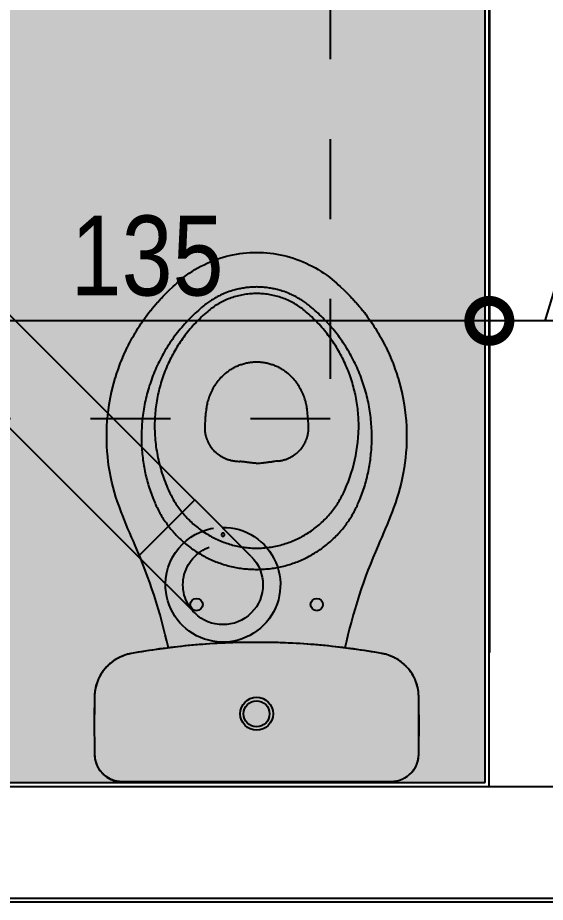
# Model space of a CAD drawing. Header units: metres. Extents: x -41 to 570, y -54 to 184.
# Drawn here: x -8.491 to -7.831, y 47.545 to 48.652 of the extents above; entities that cross this region are included whole.
import ezdxf
from ezdxf.xclip import XClip

# ---------------------------------------------------------------- set-up
doc = ezdxf.new("R2010")
doc.units = ezdxf.units.M
doc.header["$XCLIPFRAME"] = 0
for name, pattern in [('DASHEDX2', [1.5, 1, -0.5]), ('PUC$0$DASHEDX2', [1.5, 1, -0.5]), ('PUC$0$HIDDEN2', [0.1875, 0.125, -0.0625])]:
    doc.linetypes.add(name, pattern=pattern)
for name, color, linetype in [('1', 232, 'DASHEDX2'), ('ARQ-DIM', 2, 'Continuous'), ('PUC$0$ARQ-ALV ACAB', 4, 'Continuous'), ('PUC$0$ARQ-ALV OSSO', 5, 'Continuous'), ('PUC$0$ARQ-ENCH', 1, 'Continuous'), ('PUC$0$ARQ-HID', 7, 'Continuous'), ('PUC$0$ARQ-PRJ', 7, 'PUC$0$DASHEDX2')]:
    doc.layers.add(name, color=color, linetype=linetype)
doc.layers.add('PUC$0$ARQ-FORRO', color=9, linetype='Continuous', lineweight=5)
doc.styles.add('Adesa', font='ARIALN.TTF')
doc.dimstyles.new('ADESA 1-0050', dxfattribs={"dimtxt": 0.1, "dimasz": 0.1, "dimexe": 0.05, "dimexo": 0.05, "dimgap": 0.03, "dimtad": 1, "dimdec": 1, "dimlfac": 100, "dimzin": 12, "dimtxsty": 'Adesa', "dimblk": 'DOTSMALL', "dimcen": 1, "dimdle": 0.05, "dimclrd": 1, "dimclre": 1, "dimclrt": 256, "dimazin": 3, "dimtm": 1e-09, "dimtfac": 1, "dimtdec": 1, "dimtmove": 1, "dimatfit": 0, "dimldrblk": 'DOTSMALL', "dimfxl": 0.8, "dimtvp": 2, "dimtolj": 1, "dimtzin": 0, "dimarcsym": 0})

# ---------------------------------------------------------------- blocks, each defined once
blk = doc.blocks.new('PUC$0$ARQ-HID-BACIA CX')
blk.add_line((-0.0001, -0.175), (-0.0001, 0.175))
for points in [[(-0.0137, -0.1957), (-0.0142, -0.196), (-0.0147, -0.1964), (-0.0153, -0.1968), (-0.0158, -0.1971), (-0.0163, -0.1975), (-0.0168, -0.1978), (-0.0174, -0.1981), (-0.0179, -0.1984), (-0.0185, -0.1987), (-0.019, -0.199), (-0.0196, -0.1993), (-0.0202, -0.1995), (-0.0207, -0.1998), (-0.0213, -0.2), (-0.0219, -0.2003), (-0.0225, -0.2005), (-0.0231, -0.2007), (-0.0237, -0.2009), (-0.0243, -0.2011), (-0.0249, -0.2013), (-0.0255, -0.2015), (-0.0261, -0.2016), (-0.0267, -0.2018), (-0.0273, -0.2019), (-0.0279, -0.2021), (-0.0285, -0.2022), (-0.0292, -0.2023), (-0.0298, -0.2024), (-0.0304, -0.2025), (-0.031, -0.2025), (-0.0316, -0.2026), (-0.0323, -0.2026), (-0.0329, -0.2027), (-0.0335, -0.2027), (-0.0342, -0.2027, -0.00878), (-0.1068, -0.2028), (-0.1079, -0.2027), (-0.1091, -0.2026), (-0.1102, -0.2026), (-0.1114, -0.2025), (-0.1125, -0.2024), (-0.1136, -0.2022), (-0.1148, -0.2021), (-0.1159, -0.2019), (-0.117, -0.2017), (-0.1181, -0.2014), (-0.1192, -0.2012), (-0.1203, -0.2009), (-0.1214, -0.2006), (-0.1225, -0.2002), (-0.1236, -0.1999), (-0.1247, -0.1995), (-0.1258, -0.1991), (-0.1268, -0.1987), (-0.1279, -0.1982), (-0.1289, -0.1978), (-0.13, -0.1973), (-0.131, -0.1968), (-0.132, -0.1962), (-0.133, -0.1957), (-0.134, -0.1951), (-0.135, -0.1945), (-0.1359, -0.1939), (-0.1369, -0.1933), (-0.1378, -0.1926), (-0.1388, -0.192), (-0.1397, -0.1913), (-0.1406, -0.1906), (-0.1415, -0.1899), (-0.1423, -0.1891), (-0.1432, -0.1884), (-0.144, -0.1876), (-0.1449, -0.1868), (-0.1457, -0.186), (-0.1465, -0.1851), (-0.1472, -0.1843), (-0.148, -0.1834), (-0.1487, -0.1826), (-0.1494, -0.1817), (-0.1501, -0.1808), (-0.1508, -0.1799), (-0.1515, -0.1789), (-0.1521, -0.178), (-0.1527, -0.177), (-0.1533, -0.1761), (-0.1539, -0.1751), (-0.1545, -0.1741), (-0.155, -0.1731), (-0.1556, -0.1721), (-0.1561, -0.171), (-0.1566, -0.17), (-0.157, -0.169), (-0.1575, -0.1679), (-0.1579, -0.1668), (-0.1583, -0.1658), (-0.1586, -0.1647), (-0.159, -0.1636), (-0.1593, -0.1625), (-0.1596, -0.1614), (-0.1598, -0.1603), (-0.1601, -0.1592), (-0.1604, -0.158), (-0.1606, -0.1569), (-0.1614, -0.1525), (-0.1622, -0.148), (-0.1629, -0.1436), (-0.1636, -0.1392), (-0.1643, -0.1347), (-0.165, -0.1302), (-0.1657, -0.1258), (-0.1663, -0.1213), (-0.1669, -0.1169), (-0.1675, -0.1124), (-0.168, -0.1079), (-0.1686, -0.1034), (-0.1691, -0.099), (-0.1696, -0.0945), (-0.1701, -0.09), (-0.1705, -0.0855), (-0.1709, -0.081), (-0.1713, -0.0765), (-0.1717, -0.072), (-0.1721, -0.0675), (-0.1724, -0.0631), (-0.1727, -0.0586), (-0.173, -0.0541), (-0.1733, -0.0496), (-0.1735, -0.0451), (-0.1737, -0.0406), (-0.1739, -0.0361), (-0.1741, -0.0315), (-0.1742, -0.027), (-0.1744, -0.0225), (-0.1745, -0.018), (-0.1745, -0.0135), (-0.1746, -0.009), (-0.1746, -0.0045), (-0.1746, 0), (-0.1746, 0.0045), (-0.1746, 0.009), (-0.1745, 0.0135), (-0.1745, 0.018), (-0.1744, 0.0225), (-0.1742, 0.027), (-0.1741, 0.0315), (-0.1739, 0.0361), (-0.1737, 0.0406), (-0.1735, 0.0451), (-0.1733, 0.0496), (-0.173, 0.0541), (-0.1727, 0.0586), (-0.1724, 0.0631), (-0.1721, 0.0675), (-0.1717, 0.072), (-0.1713, 0.0765), (-0.1709, 0.081), (-0.1705, 0.0855), (-0.1701, 0.09), (-0.1696, 0.0945), (-0.1691, 0.099), (-0.1686, 0.1034), (-0.168, 0.1079), (-0.1675, 0.1124), (-0.1669, 0.1169), (-0.1663, 0.1213), (-0.1657, 0.1258), (-0.165, 0.1302), (-0.1643, 0.1347), (-0.1636, 0.1392), (-0.1629, 0.1436), (-0.1622, 0.148), (-0.1614, 0.1525), (-0.1606, 0.1569), (-0.1604, 0.158), (-0.1601, 0.1592), (-0.1598, 0.1603), (-0.1596, 0.1614), (-0.1593, 0.1625), (-0.159, 0.1636), (-0.1586, 0.1647), (-0.1583, 0.1658), (-0.1579, 0.1668), (-0.1575, 0.1679), (-0.157, 0.169), (-0.1566, 0.17), (-0.1561, 0.171), (-0.1556, 0.1721), (-0.155, 0.1731), (-0.1545, 0.1741), (-0.1539, 0.1751), (-0.1533, 0.1761), (-0.1527, 0.177), (-0.1521, 0.178), (-0.1515, 0.1789), (-0.1508, 0.1799), (-0.1501, 0.1808), (-0.1494, 0.1817), (-0.1487, 0.1826), (-0.148, 0.1834), (-0.1472, 0.1843), (-0.1465, 0.1851), (-0.1457, 0.186), (-0.1449, 0.1868), (-0.144, 0.1876), (-0.1432, 0.1884), (-0.1423, 0.1891), (-0.1415, 0.1899), (-0.1406, 0.1906), (-0.1397, 0.1913), (-0.1388, 0.192), (-0.1378, 0.1926), (-0.1369, 0.1933), (-0.1359, 0.1939), (-0.135, 0.1945), (-0.134, 0.1951), (-0.133, 0.1957), (-0.132, 0.1962), (-0.131, 0.1968), (-0.13, 0.1973), (-0.1289, 0.1978), (-0.1279, 0.1982), (-0.1268, 0.1987), (-0.1258, 0.1991), (-0.1247, 0.1995), (-0.1236, 0.1999), (-0.1225, 0.2002), (-0.1214, 0.2006), (-0.1203, 0.2009), (-0.1192, 0.2012), (-0.1181, 0.2014), (-0.117, 0.2017), (-0.1159, 0.2019), (-0.1148, 0.2021), (-0.1136, 0.2022), (-0.1125, 0.2024), (-0.1114, 0.2025), (-0.1102, 0.2026), (-0.1091, 0.2026), (-0.1079, 0.2027), (-0.1068, 0.2028, -0.00878), (-0.0342, 0.2027), (-0.0335, 0.2027), (-0.0329, 0.2027), (-0.0323, 0.2026), (-0.0316, 0.2026), (-0.031, 0.2025), (-0.0304, 0.2025), (-0.0298, 0.2024), (-0.0292, 0.2023), (-0.0285, 0.2022), (-0.0279, 0.2021), (-0.0273, 0.2019), (-0.0267, 0.2018), (-0.0261, 0.2016), (-0.0255, 0.2015), (-0.0249, 0.2013), (-0.0243, 0.2011), (-0.0237, 0.2009), (-0.0231, 0.2007), (-0.0225, 0.2005), (-0.0219, 0.2003), (-0.0213, 0.2), (-0.0207, 0.1998), (-0.0202, 0.1995), (-0.0196, 0.1993), (-0.019, 0.199), (-0.0185, 0.1987), (-0.0179, 0.1984), (-0.0174, 0.1981), (-0.0168, 0.1978), (-0.0163, 0.1975), (-0.0158, 0.1971), (-0.0153, 0.1968), (-0.0147, 0.1964), (-0.0142, 0.196), (-0.0137, 0.1957)], [(-0.0131, 0.195, 0.018828), (-0.0135, 0.1954)], [(-0.0133, -0.1951), (-0.0133, -0.1951), (-0.0133, -0.1951), (-0.0133, -0.1951), (-0.0132, -0.1951), (-0.0132, -0.195), (-0.0132, -0.195), (-0.0131, -0.1949), (-0.013, -0.1948), (-0.0129, -0.1947), (-0.0128, -0.1946), (-0.0126, -0.1945), (-0.0125, -0.1943), (-0.0116, -0.1935, 0.212488), (-0.0001, -0.1677), (-0.0001, 0.1677, 0.212488), (-0.0116, 0.1935), (-0.0125, 0.1943), (-0.0126, 0.1945), (-0.0128, 0.1946), (-0.0129, 0.1947), (-0.013, 0.1948), (-0.0131, 0.1949), (-0.0132, 0.195), (-0.0132, 0.195), (-0.0132, 0.1951), (-0.0133, 0.1951), (-0.0133, 0.1951), (-0.0133, 0.1951)], [(-0.0123, 0.1942, 0.002919), (-0.0115, 0.1935)], [(-0.1676, 0.1104), (-0.1678, 0.1104), (-0.176, 0.1123), (-0.1842, 0.1142), (-0.1925, 0.1163), (-0.2008, 0.1185), (-0.209, 0.1208), (-0.2171, 0.1231), (-0.2253, 0.1256), (-0.2335, 0.1282), (-0.2415, 0.1309), (-0.2493, 0.1336), (-0.2571, 0.1363), (-0.2648, 0.1392), (-0.2725, 0.1422), (-0.2803, 0.1453), (-0.288, 0.1486), (-0.2958, 0.1519, 0.011149), (-0.3381, 0.1694), (-0.3442, 0.1717), (-0.3503, 0.1739), (-0.3564, 0.1759), (-0.3626, 0.1778), (-0.3689, 0.1795), (-0.3751, 0.181), (-0.3815, 0.1824), (-0.3878, 0.1836), (-0.3942, 0.1847), (-0.4006, 0.1855), (-0.407, 0.1863), (-0.4135, 0.1868), (-0.42, 0.1872), (-0.4264, 0.1875), (-0.4329, 0.1875), (-0.4381, 0.1875), (-0.4384, 0.1875), (-0.4417, 0.1874), (-0.4449, 0.1872), (-0.4453, 0.1872), (-0.4517, 0.1868), (-0.4521, 0.1868), (-0.4553, 0.1865), (-0.4585, 0.1862), (-0.4589, 0.1862), (-0.4653, 0.1854), (-0.4657, 0.1853), (-0.472, 0.1844), (-0.4724, 0.1844), (-0.4788, 0.1833), (-0.4792, 0.1832), (-0.4855, 0.1819), (-0.4859, 0.1818), (-0.4921, 0.1804), (-0.4925, 0.1803), (-0.4988, 0.1787), (-0.4991, 0.1786), (-0.5053, 0.1768), (-0.5057, 0.1767), (-0.5118, 0.1747), (-0.5122, 0.1746), (-0.5183, 0.1725), (-0.5187, 0.1724), (-0.5247, 0.1701), (-0.5251, 0.17), (-0.531, 0.1675), (-0.5314, 0.1674), (-0.5373, 0.1648), (-0.5376, 0.1646), (-0.5435, 0.1618), (-0.5438, 0.1617), (-0.5467, 0.1602), (-0.5496, 0.1588), (-0.5499, 0.1586), (-0.5556, 0.1555), (-0.5559, 0.1553), (-0.5587, 0.1537), (-0.5615, 0.1521), (-0.5618, 0.1519), (-0.5646, 0.1502), (-0.5674, 0.1485), (-0.5677, 0.1484), (-0.5704, 0.1466), (-0.5731, 0.1448), (-0.5734, 0.1446), (-0.5761, 0.1428), (-0.5788, 0.1409), (-0.579, 0.1407), (-0.5817, 0.1388), (-0.5843, 0.1369), (-0.5846, 0.1367), (-0.5872, 0.1347), (-0.5897, 0.1327), (-0.59, 0.1325), (-0.5925, 0.1305), (-0.595, 0.1284), (-0.5953, 0.1282), (-0.6002, 0.124), (-0.6005, 0.1237), (-0.6053, 0.1194), (-0.6055, 0.1191), (-0.6079, 0.1169), (-0.6102, 0.1146), (-0.6105, 0.1144), (-0.6151, 0.1098), (-0.6153, 0.1095), (-0.6197, 0.1048), (-0.62, 0.1045), (-0.6221, 0.1021), (-0.6243, 0.0997), (-0.6245, 0.0994), (-0.6266, 0.097), (-0.6287, 0.0945), (-0.6314, 0.0911), (-0.6339, 0.0877), (-0.6364, 0.0842), (-0.6388, 0.0807), (-0.641, 0.0771), (-0.6432, 0.0734), (-0.6452, 0.0696), (-0.6472, 0.0658), (-0.649, 0.062), (-0.6508, 0.0581), (-0.6524, 0.0541), (-0.6539, 0.0501), (-0.6553, 0.0461), (-0.6565, 0.042), (-0.6577, 0.0379), (-0.6587, 0.0338), (-0.6596, 0.0296), (-0.6604, 0.0254), (-0.6611, 0.0212), (-0.6617, 0.017), (-0.6621, 0.0128), (-0.6624, 0.0085), (-0.6626, 0.0043), (-0.6626, 0), (-0.6626, -0.0043), (-0.6624, -0.0085), (-0.6621, -0.0128), (-0.6617, -0.017), (-0.6611, -0.0212), (-0.6604, -0.0254), (-0.6596, -0.0296), (-0.6587, -0.0338), (-0.6577, -0.0379), (-0.6565, -0.042), (-0.6553, -0.0461), (-0.6539, -0.0501), (-0.6524, -0.0541), (-0.6508, -0.0581), (-0.649, -0.062), (-0.6472, -0.0658), (-0.6452, -0.0696), (-0.6432, -0.0734), (-0.641, -0.0771), (-0.6388, -0.0807), (-0.6364, -0.0842), (-0.6339, -0.0877), (-0.6314, -0.0911), (-0.6287, -0.0945), (-0.6266, -0.097), (-0.6245, -0.0994), (-0.6243, -0.0997), (-0.6221, -0.1021), (-0.62, -0.1045), (-0.6197, -0.1048), (-0.6153, -0.1095), (-0.6151, -0.1098), (-0.6105, -0.1144), (-0.6102, -0.1146), (-0.6079, -0.1169), (-0.6055, -0.1191), (-0.6053, -0.1194), (-0.6005, -0.1237), (-0.6002, -0.124), (-0.5953, -0.1282), (-0.595, -0.1284), (-0.5925, -0.1305), (-0.59, -0.1325), (-0.5897, -0.1327), (-0.5872, -0.1347), (-0.5846, -0.1367), (-0.5843, -0.1369), (-0.5817, -0.1388), (-0.579, -0.1407), (-0.5788, -0.1409), (-0.5761, -0.1428), (-0.5734, -0.1446), (-0.5731, -0.1448), (-0.5704, -0.1466), (-0.5677, -0.1484), (-0.5674, -0.1485), (-0.5646, -0.1502), (-0.5618, -0.1519), (-0.5615, -0.1521), (-0.5587, -0.1537), (-0.5559, -0.1553), (-0.5556, -0.1555), (-0.5499, -0.1586), (-0.5496, -0.1588), (-0.5467, -0.1602), (-0.5438, -0.1617), (-0.5435, -0.1618), (-0.5376, -0.1646), (-0.5373, -0.1648), (-0.5314, -0.1674), (-0.531, -0.1675), (-0.5251, -0.17), (-0.5247, -0.1701), (-0.5187, -0.1724), (-0.5183, -0.1725), (-0.5122, -0.1746), (-0.5118, -0.1747), (-0.5057, -0.1767), (-0.5053, -0.1768), (-0.4991, -0.1786), (-0.4988, -0.1787), (-0.4925, -0.1803), (-0.4921, -0.1804), (-0.4859, -0.1818), (-0.4855, -0.1819), (-0.4792, -0.1832), (-0.4788, -0.1833), (-0.4724, -0.1844), (-0.472, -0.1844), (-0.4657, -0.1853), (-0.4653, -0.1854), (-0.4589, -0.1862), (-0.4585, -0.1862), (-0.4553, -0.1865), (-0.4521, -0.1868), (-0.4517, -0.1868), (-0.4453, -0.1872), (-0.4449, -0.1872), (-0.4417, -0.1874), (-0.4384, -0.1875), (-0.4381, -0.1875), (-0.4316, -0.1875), (-0.4251, -0.1874), (-0.4186, -0.1872), (-0.4121, -0.1867), (-0.4057, -0.1861), (-0.3992, -0.1854), (-0.3928, -0.1844), (-0.3864, -0.1834), (-0.3801, -0.1821), (-0.3738, -0.1807), (-0.3675, -0.1791), (-0.3613, -0.1774), (-0.3551, -0.1755), (-0.349, -0.1735), (-0.3429, -0.1713), (-0.3381, -0.1694, 0.011149), (-0.2958, -0.1519), (-0.288, -0.1486), (-0.2803, -0.1453), (-0.2725, -0.1422), (-0.2648, -0.1392), (-0.2571, -0.1363), (-0.2493, -0.1336), (-0.2415, -0.1309), (-0.2335, -0.1282), (-0.2253, -0.1256), (-0.2171, -0.1231), (-0.209, -0.1208), (-0.2008, -0.1185), (-0.1925, -0.1163), (-0.1842, -0.1142), (-0.176, -0.1123), (-0.1678, -0.1104), (-0.1676, -0.1104)], [(-0.5122, 0.0378), (-0.511, 0.0393), (-0.5098, 0.0407), (-0.5085, 0.042), (-0.5072, 0.0433), (-0.5059, 0.0446), (-0.5046, 0.0458), (-0.5032, 0.047), (-0.5018, 0.0482), (-0.5004, 0.0493), (-0.499, 0.0503), (-0.4975, 0.0514), (-0.496, 0.0523), (-0.4946, 0.0533), (-0.493, 0.0542), (-0.4915, 0.055), (-0.49, 0.0558), (-0.4884, 0.0566), (-0.4869, 0.0573), (-0.4853, 0.058), (-0.4838, 0.0587), (-0.4822, 0.0593), (-0.4806, 0.0598), (-0.4791, 0.0603), (-0.4775, 0.0608), (-0.4759, 0.0613), (-0.4744, 0.0617), (-0.4728, 0.062), (-0.4713, 0.0623), (-0.4697, 0.0626), (-0.4682, 0.0629), (-0.4667, 0.0631), (-0.4651, 0.0633, -0.008966), (-0.4466, 0.0649, -0.016113), (-0.4436, 0.065), (-0.4426, 0.065), (-0.4418, 0.065), (-0.4409, 0.0649), (-0.4401, 0.0649), (-0.4393, 0.0648), (-0.4384, 0.0647), (-0.4376, 0.0646), (-0.4368, 0.0645), (-0.436, 0.0644), (-0.4352, 0.0642), (-0.4344, 0.064), (-0.4336, 0.0639), (-0.4328, 0.0637), (-0.4321, 0.0635), (-0.4313, 0.0632), (-0.4305, 0.063), (-0.4298, 0.0627), (-0.429, 0.0625), (-0.4282, 0.0622), (-0.4275, 0.0619), (-0.4267, 0.0616), (-0.426, 0.0612), (-0.4253, 0.0609), (-0.4245, 0.0605), (-0.4238, 0.0602), (-0.423, 0.0598), (-0.4223, 0.0593), (-0.4216, 0.0589), (-0.4209, 0.0585), (-0.4201, 0.058), (-0.4194, 0.0575), (-0.4187, 0.057), (-0.4174, 0.056), (-0.416, 0.0549), (-0.4148, 0.0537), (-0.4135, 0.0525), (-0.4123, 0.0512), (-0.4111, 0.0499), (-0.41, 0.0485), (-0.4089, 0.047), (-0.4079, 0.0455), (-0.407, 0.0439), (-0.4061, 0.0422), (-0.4053, 0.0406), (-0.4049, 0.0397), (-0.4045, 0.0389), (-0.4042, 0.038), (-0.4039, 0.0372), (-0.4036, 0.0363), (-0.4033, 0.0354), (-0.403, 0.0346), (-0.4028, 0.0337), (-0.4025, 0.0328), (-0.4023, 0.0319), (-0.4021, 0.0311), (-0.402, 0.0302), (-0.4018, 0.0293), (-0.4017, 0.0285), (-0.4016, 0.0276), (-0.4015, 0.0267, -0.000598), (-0.4009, 0.0209)], [(-0.3986, 0, 0.006359), (-0.3992, 0.0061), (-0.3992, 0.0064), (-0.3992, 0.0066), (-0.3993, 0.0072), (-0.3993, 0.0075), (-0.3993, 0.0077), (-0.3994, 0.0083), (-0.3994, 0.0086), (-0.3995, 0.0091), (-0.3995, 0.0094), (-0.3996, 0.01), (-0.3996, 0.0103), (-0.3997, 0.0108), (-0.3998, 0.0117), (-0.3999, 0.0123), (-0.4, 0.0129), (-0.4002, 0.0144), (-0.4003, 0.0154), (-0.4003, 0.0159), (-0.4004, 0.0164), (-0.4005, 0.0169), (-0.4005, 0.0174), (-0.4006, 0.0179), (-0.4006, 0.0184), (-0.4007, 0.0189), (-0.4008, 0.0194), (-0.4008, 0.0199), (-0.4009, 0.0204), (-0.4009, 0.0209)], [(-0.3986, 0, -0.006359), (-0.3992, -0.0061), (-0.3992, -0.0064), (-0.3992, -0.0066), (-0.3993, -0.0072), (-0.3993, -0.0075), (-0.3993, -0.0077), (-0.3994, -0.0083), (-0.3994, -0.0086), (-0.3995, -0.0091), (-0.3995, -0.0094), (-0.3996, -0.01), (-0.3996, -0.0103), (-0.3997, -0.0108), (-0.3998, -0.0117), (-0.3999, -0.0123), (-0.4, -0.0129), (-0.4002, -0.0144), (-0.4003, -0.0154), (-0.4003, -0.0159), (-0.4004, -0.0164), (-0.4005, -0.0169), (-0.4005, -0.0174), (-0.4006, -0.0179), (-0.4006, -0.0184), (-0.4007, -0.0189), (-0.4008, -0.0194), (-0.4008, -0.0199), (-0.4009, -0.0204), (-0.4009, -0.0209)], [(-0.4015, -0.0267, 0.000598), (-0.4009, -0.0209)], [(-0.4015, -0.0267), (-0.4016, -0.0276), (-0.4017, -0.0285), (-0.4018, -0.0293), (-0.402, -0.0302), (-0.4021, -0.0311), (-0.4023, -0.0319), (-0.4025, -0.0328), (-0.4028, -0.0337), (-0.403, -0.0346), (-0.4033, -0.0354), (-0.4036, -0.0363), (-0.4039, -0.0372), (-0.4042, -0.038), (-0.4045, -0.0389), (-0.4049, -0.0397), (-0.4053, -0.0406), (-0.4061, -0.0422), (-0.407, -0.0439), (-0.4079, -0.0455), (-0.4089, -0.047), (-0.41, -0.0485), (-0.4111, -0.0499), (-0.4123, -0.0512), (-0.4135, -0.0525), (-0.4148, -0.0537), (-0.416, -0.0549), (-0.4174, -0.056), (-0.4187, -0.057), (-0.4194, -0.0575), (-0.4201, -0.058), (-0.4209, -0.0585), (-0.4216, -0.0589), (-0.4223, -0.0593), (-0.423, -0.0598), (-0.4238, -0.0602), (-0.4245, -0.0605), (-0.4253, -0.0609), (-0.426, -0.0612), (-0.4267, -0.0616), (-0.4275, -0.0619), (-0.4282, -0.0622), (-0.429, -0.0625), (-0.4298, -0.0627), (-0.4305, -0.063), (-0.4313, -0.0632), (-0.4321, -0.0635), (-0.4328, -0.0637), (-0.4336, -0.0639), (-0.4344, -0.064), (-0.4352, -0.0642), (-0.436, -0.0644), (-0.4368, -0.0645), (-0.4376, -0.0646), (-0.4384, -0.0647), (-0.4393, -0.0648), (-0.4401, -0.0649), (-0.4409, -0.0649), (-0.4418, -0.065), (-0.4426, -0.065), (-0.4436, -0.065, -0.016113), (-0.4466, -0.0649, -0.008966), (-0.4651, -0.0633), (-0.4667, -0.0631), (-0.4682, -0.0629), (-0.4697, -0.0626), (-0.4713, -0.0623), (-0.4728, -0.062), (-0.4744, -0.0617), (-0.4759, -0.0613), (-0.4775, -0.0608), (-0.4791, -0.0603), (-0.4806, -0.0598), (-0.4822, -0.0593), (-0.4838, -0.0587), (-0.4853, -0.058), (-0.4869, -0.0573), (-0.4884, -0.0566), (-0.49, -0.0558), (-0.4915, -0.055), (-0.493, -0.0542), (-0.4946, -0.0533), (-0.496, -0.0523), (-0.4975, -0.0514), (-0.499, -0.0503), (-0.5004, -0.0493), (-0.5018, -0.0482), (-0.5032, -0.047), (-0.5046, -0.0458), (-0.5059, -0.0446), (-0.5072, -0.0433), (-0.5085, -0.042), (-0.5098, -0.0407), (-0.511, -0.0393), (-0.5122, -0.0378)], [(-0.0136, -0.1955, 0.018828), (-0.0132, -0.1951)]]:
    blk.add_lwpolyline(points, format="xyb")
at = {"ltscale": 0.000466036}
blk.add_lwpolyline([(-0.0133, -0.1951), (-0.0133, -0.1952, -0.017665), (-0.0136, -0.1955, -0.039631), (-0.0138, -0.1956, -0.158216), (-0.0342, -0.2027, -0.008778), (-0.1068, -0.2027), (-0.1095, -0.2026), (-0.1122, -0.2023), (-0.1149, -0.202), (-0.1176, -0.2014), (-0.1203, -0.2008), (-0.1229, -0.2), (-0.1255, -0.1991), (-0.128, -0.1981), (-0.1305, -0.1969), (-0.1329, -0.1957), (-0.1352, -0.1943), (-0.1375, -0.1928), (-0.1397, -0.1912), (-0.1418, -0.1894), (-0.1439, -0.1876), (-0.1458, -0.1857), (-0.1477, -0.1837), (-0.1494, -0.1816), (-0.151, -0.1794), (-0.1526, -0.1772), (-0.154, -0.1748), (-0.1553, -0.1724), (-0.1565, -0.17), (-0.1575, -0.1675), (-0.1585, -0.1649), (-0.1593, -0.1623), (-0.16, -0.1597), (-0.1605, -0.1569, -0.044623), (-0.1746, 0, -0.044623), (-0.1605, 0.1569), (-0.16, 0.1597), (-0.1593, 0.1623), (-0.1585, 0.1649), (-0.1575, 0.1675), (-0.1565, 0.17), (-0.1553, 0.1724), (-0.154, 0.1748), (-0.1526, 0.1772), (-0.151, 0.1794), (-0.1494, 0.1816), (-0.1477, 0.1837), (-0.1458, 0.1857), (-0.1439, 0.1876), (-0.1418, 0.1894), (-0.1397, 0.1912), (-0.1375, 0.1928), (-0.1352, 0.1943), (-0.1329, 0.1957), (-0.1305, 0.1969), (-0.128, 0.1981), (-0.1255, 0.1991), (-0.1229, 0.2), (-0.1203, 0.2008), (-0.1176, 0.2014), (-0.1149, 0.202), (-0.1122, 0.2023), (-0.1095, 0.2026), (-0.1068, 0.2027, -0.008778), (-0.0342, 0.2027, -0.158216), (-0.0138, 0.1956, -0.039631), (-0.0136, 0.1955, -0.017665), (-0.0133, 0.1952), (-0.0133, 0.1951)], format="xyb", dxfattribs=at)
at = {"ltscale": 0.00311}
for points in [[(-0.1068, 0.2021), (-0.1068, 0.2027)], [(-0.1068, -0.2021), (-0.1068, -0.2027)]]:
    blk.add_lwpolyline(points, dxfattribs=at)
at = {"ltscale": 0.00156}
blk.add_lwpolyline([(-0.0131, 0.1951), (-0.0133, 0.1953)], dxfattribs=at)
for points in [[(-0.0133, 0.1951), (-0.0133, 0.1951)], [(-0.0115, 0.1936), (-0.0109, 0.1931), (-0.0103, 0.1925), (-0.0097, 0.1919), (-0.0091, 0.1913), (-0.0086, 0.1907), (-0.008, 0.19), (-0.0075, 0.1894), (-0.007, 0.1887), (-0.0065, 0.1881), (-0.006, 0.1874), (-0.0055, 0.1867), (-0.0051, 0.186), (-0.0047, 0.1853), (-0.0043, 0.1845), (-0.0039, 0.1838), (-0.0035, 0.1831), (-0.0031, 0.1823), (-0.0028, 0.1815), (-0.0025, 0.1808), (-0.0022, 0.18), (-0.0019, 0.1792), (-0.0016, 0.1784), (-0.0014, 0.1776), (-0.0012, 0.1768), (-0.001, 0.176), (-0.0008, 0.1752), (-0.0006, 0.1744), (-0.0005, 0.1736), (-0.0003, 0.1728), (-0.0002, 0.1719), (-0.0001, 0.1711), (-0.0001, 0.1703), (0, 0.1694), (0, 0.1686), (0, 0.1678)], [(0, 0.1677), (0, -0.1677)], [(-0.5122, 0.0378), (-0.513, 0.0368), (-0.5137, 0.0358), (-0.5145, 0.0348), (-0.5152, 0.0338), (-0.5159, 0.0327), (-0.5165, 0.0316), (-0.5172, 0.0306), (-0.5178, 0.0295), (-0.5185, 0.0283), (-0.519, 0.0272), (-0.5196, 0.0261), (-0.5202, 0.0249), (-0.5207, 0.0237), (-0.5212, 0.0225), (-0.5217, 0.0214), (-0.5221, 0.0201), (-0.5225, 0.0189), (-0.5229, 0.0177), (-0.5233, 0.0165), (-0.5236, 0.0152), (-0.524, 0.014), (-0.5243, 0.0127), (-0.5245, 0.0115), (-0.5248, 0.0102), (-0.525, 0.009), (-0.5251, 0.0077), (-0.5253, 0.0064), (-0.5254, 0.0051), (-0.5255, 0.0039), (-0.5256, 0.0026), (-0.5256, 0.0013), (-0.5256, 0), (-0.5256, -0.0013), (-0.5256, -0.0026), (-0.5255, -0.0039), (-0.5254, -0.0051), (-0.5253, -0.0064), (-0.5251, -0.0077), (-0.525, -0.009), (-0.5248, -0.0102), (-0.5245, -0.0115), (-0.5243, -0.0127), (-0.524, -0.014), (-0.5236, -0.0152), (-0.5233, -0.0165), (-0.5229, -0.0177), (-0.5225, -0.0189), (-0.5221, -0.0201), (-0.5217, -0.0214), (-0.5212, -0.0225), (-0.5207, -0.0237), (-0.5202, -0.0249), (-0.5196, -0.0261), (-0.519, -0.0272), (-0.5185, -0.0283), (-0.5178, -0.0295), (-0.5172, -0.0306), (-0.5165, -0.0316), (-0.5159, -0.0327), (-0.5152, -0.0337), (-0.5145, -0.0348), (-0.5137, -0.0358), (-0.513, -0.0368), (-0.5122, -0.0378)], [(-0.0115, -0.1936), (-0.0116, -0.1938), (-0.0117, -0.1938), (-0.0119, -0.194), (-0.0123, -0.1944), (-0.0126, -0.1947), (-0.0128, -0.1948), (-0.0129, -0.1949), (-0.013, -0.1949), (-0.013, -0.195), (-0.0131, -0.195), (-0.0131, -0.1951)]]:
    blk.add_lwpolyline(points)
at = {"ltscale": 0.00179}
for points in [[(-0.0004, 0.1677), (-0.0001, 0.1677)], [(-0.0004, -0.1677), (-0.0001, -0.1677)]]:
    blk.add_lwpolyline(points, dxfattribs=at)
for points in [[(-0.2659, 0), (-0.2659, -0.002), (-0.266, -0.004), (-0.2661, -0.006), (-0.2662, -0.008), (-0.2663, -0.01), (-0.2664, -0.012), (-0.2666, -0.014), (-0.2668, -0.016), (-0.267, -0.018), (-0.2673, -0.02), (-0.2676, -0.022), (-0.2679, -0.024), (-0.2683, -0.026), (-0.2687, -0.0279), (-0.2691, -0.0299), (-0.2696, -0.0318), (-0.27, -0.0338), (-0.2705, -0.0357), (-0.2711, -0.0377), (-0.2716, -0.0396), (-0.2722, -0.0415), (-0.2728, -0.0434), (-0.2735, -0.0453), (-0.2741, -0.0472), (-0.2748, -0.0491), (-0.2755, -0.051), (-0.2763, -0.0528), (-0.2771, -0.0547), (-0.2779, -0.0565), (-0.2787, -0.0584), (-0.2796, -0.0602), (-0.2804, -0.062), (-0.2813, -0.0638), (-0.2823, -0.0656), (-0.2832, -0.0673), (-0.2842, -0.0691), (-0.2852, -0.0708), (-0.2863, -0.0725), (-0.2873, -0.0742), (-0.2884, -0.0759), (-0.2895, -0.0776), (-0.2907, -0.0793), (-0.2918, -0.0809), (-0.293, -0.0825), (-0.2942, -0.0841), (-0.2954, -0.0857), (-0.2967, -0.0873), (-0.2979, -0.0888), (-0.2992, -0.0904), (-0.3005, -0.0919), (-0.3019, -0.0934), (-0.3032, -0.0949), (-0.3046, -0.0963), (-0.306, -0.0978), (-0.3074, -0.0992), (-0.3089, -0.1006), (-0.3103, -0.102), (-0.3118, -0.1033), (-0.3133, -0.1046), (-0.3149, -0.106), (-0.3164, -0.1072), (-0.3179, -0.1085), (-0.3195, -0.1098), (-0.3211, -0.111), (-0.3227, -0.1122), (-0.3244, -0.1133), (-0.326, -0.1145), (-0.3277, -0.1156), (-0.3293, -0.1167), (-0.331, -0.1178), (-0.3327, -0.1189), (-0.3344, -0.1199), (-0.3362, -0.1209), (-0.3379, -0.1219), (-0.3397, -0.1228), (-0.3415, -0.1237), (-0.3433, -0.1246), (-0.3451, -0.1255), (-0.3469, -0.1263), (-0.3488, -0.1271), (-0.3506, -0.1279), (-0.3525, -0.1287), (-0.3543, -0.1295), (-0.3566, -0.1304), (-0.3588, -0.1312), (-0.3611, -0.132), (-0.3634, -0.1328), (-0.3657, -0.1336), (-0.368, -0.1343), (-0.3703, -0.1351), (-0.3726, -0.1357), (-0.3749, -0.1364), (-0.3772, -0.137), (-0.3796, -0.1376), (-0.3819, -0.1382), (-0.3843, -0.1388), (-0.3866, -0.1393), (-0.389, -0.1398), (-0.3913, -0.1402), (-0.3937, -0.1407), (-0.3961, -0.1411), (-0.3985, -0.1415), (-0.4008, -0.1419), (-0.4032, -0.1422), (-0.4056, -0.1425), (-0.408, -0.1428), (-0.4104, -0.143), (-0.4128, -0.1433), (-0.4152, -0.1435), (-0.4176, -0.1436), (-0.42, -0.1438), (-0.4225, -0.1439), (-0.4249, -0.144), (-0.4273, -0.1441), (-0.4297, -0.1441), (-0.4321, -0.1441), (-0.4345, -0.1441), (-0.4369, -0.144), (-0.4396, -0.1439), (-0.4423, -0.1437), (-0.4451, -0.1436), (-0.4478, -0.1434), (-0.4505, -0.1432), (-0.4532, -0.143), (-0.4559, -0.1427), (-0.4586, -0.1424), (-0.4613, -0.142), (-0.4639, -0.1416), (-0.4666, -0.1412), (-0.4693, -0.1407), (-0.472, -0.1402), (-0.4746, -0.1397), (-0.4773, -0.1391), (-0.4799, -0.1385), (-0.4826, -0.1379), (-0.4852, -0.1372), (-0.4878, -0.1365), (-0.4904, -0.1358), (-0.493, -0.135), (-0.4956, -0.1342), (-0.4982, -0.1333), (-0.5008, -0.1325), (-0.5033, -0.1316), (-0.5059, -0.1306), (-0.5084, -0.1297), (-0.5109, -0.1287), (-0.5135, -0.1276), (-0.516, -0.1266), (-0.5184, -0.1255), (-0.5209, -0.1243), (-0.5234, -0.1232), (-0.5258, -0.122), (-0.5282, -0.1208), (-0.5306, -0.1195), (-0.533, -0.1182), (-0.5354, -0.1169), (-0.5378, -0.1156), (-0.5401, -0.1142), (-0.5424, -0.1128), (-0.5447, -0.1114), (-0.547, -0.1099), (-0.5493, -0.1084), (-0.5515, -0.1069), (-0.5538, -0.1053), (-0.556, -0.1038), (-0.5581, -0.1022), (-0.5603, -0.1005), (-0.5625, -0.0989), (-0.5646, -0.0972), (-0.5667, -0.0955), (-0.5688, -0.0937), (-0.5708, -0.092), (-0.5729, -0.0902), (-0.5749, -0.0883), (-0.5769, -0.0865), (-0.5788, -0.0846), (-0.5808, -0.0827), (-0.5827, -0.0808), (-0.5846, -0.0788), (-0.5864, -0.0769), (-0.5882, -0.0748), (-0.59, -0.0728), (-0.5918, -0.0708), (-0.5936, -0.0688), (-0.5954, -0.0667), (-0.5964, -0.0654), (-0.5974, -0.0642), (-0.5983, -0.0629), (-0.5993, -0.0616), (-0.6003, -0.0603), (-0.6012, -0.059), (-0.6021, -0.0576), (-0.6029, -0.0563), (-0.6038, -0.0549), (-0.6046, -0.0535), (-0.6054, -0.0521), (-0.6062, -0.0507), (-0.607, -0.0493), (-0.6077, -0.0479), (-0.6084, -0.0465), (-0.6091, -0.045), (-0.6098, -0.0436), (-0.6105, -0.0421), (-0.6111, -0.0406), (-0.6119, -0.0387), (-0.6127, -0.0366), (-0.6135, -0.0343), (-0.6142, -0.0321), (-0.6148, -0.0302), (-0.6153, -0.0286), (-0.6157, -0.027), (-0.6161, -0.0255), (-0.6165, -0.0239), (-0.6169, -0.0224), (-0.6172, -0.0208), (-0.6175, -0.0192), (-0.6178, -0.0176), (-0.618, -0.016), (-0.6183, -0.0144), (-0.6185, -0.0129), (-0.6187, -0.0113), (-0.6188, -0.0097), (-0.619, -0.0081), (-0.6191, -0.0065), (-0.6191, -0.0048), (-0.6192, -0.0032), (-0.6192, -0.0016), (-0.6193, 0), (-0.6192, 0.0016), (-0.6192, 0.0032), (-0.6191, 0.0048), (-0.6191, 0.0065), (-0.619, 0.0081), (-0.6188, 0.0097), (-0.6187, 0.0113), (-0.6185, 0.0129), (-0.6183, 0.0144), (-0.618, 0.016), (-0.6178, 0.0176), (-0.6175, 0.0192), (-0.6172, 0.0208), (-0.6169, 0.0224), (-0.6165, 0.0239), (-0.6161, 0.0255), (-0.6157, 0.027), (-0.6153, 0.0286), (-0.6148, 0.0302), (-0.6142, 0.0321), (-0.6135, 0.0343), (-0.6127, 0.0366), (-0.6119, 0.0387), (-0.6111, 0.0406), (-0.6105, 0.0421), (-0.6098, 0.0436), (-0.6091, 0.045), (-0.6084, 0.0465), (-0.6077, 0.0479), (-0.607, 0.0493), (-0.6062, 0.0507), (-0.6054, 0.0521), (-0.6046, 0.0535), (-0.6038, 0.0549), (-0.6029, 0.0563), (-0.6021, 0.0576), (-0.6012, 0.059), (-0.6003, 0.0603), (-0.5993, 0.0616), (-0.5983, 0.0629), (-0.5974, 0.0642), (-0.5964, 0.0654), (-0.5954, 0.0667), (-0.5936, 0.0688), (-0.5918, 0.0708), (-0.59, 0.0728), (-0.5882, 0.0748), (-0.5864, 0.0769), (-0.5846, 0.0788), (-0.5827, 0.0808), (-0.5808, 0.0827), (-0.5788, 0.0846), (-0.5769, 0.0865), (-0.5749, 0.0883), (-0.5729, 0.0902), (-0.5708, 0.092), (-0.5688, 0.0937), (-0.5667, 0.0955), (-0.5646, 0.0972), (-0.5625, 0.0989), (-0.5603, 0.1005), (-0.5581, 0.1022), (-0.556, 0.1038), (-0.5538, 0.1053), (-0.5515, 0.1069), (-0.5493, 0.1084), (-0.547, 0.1099), (-0.5447, 0.1114), (-0.5424, 0.1128), (-0.5401, 0.1142), (-0.5378, 0.1156), (-0.5354, 0.1169), (-0.533, 0.1182), (-0.5306, 0.1195), (-0.5282, 0.1208), (-0.5258, 0.122), (-0.5234, 0.1232), (-0.5209, 0.1243), (-0.5184, 0.1255), (-0.516, 0.1266), (-0.5135, 0.1276), (-0.5109, 0.1287), (-0.5084, 0.1297), (-0.5059, 0.1306), (-0.5033, 0.1316), (-0.5008, 0.1325), (-0.4982, 0.1333), (-0.4956, 0.1342), (-0.493, 0.135), (-0.4904, 0.1358), (-0.4878, 0.1365), (-0.4852, 0.1372), (-0.4826, 0.1379), (-0.4799, 0.1385), (-0.4773, 0.1391), (-0.4746, 0.1397), (-0.472, 0.1402), (-0.4693, 0.1407), (-0.4666, 0.1412), (-0.4639, 0.1416), (-0.4613, 0.142), (-0.4586, 0.1424), (-0.4559, 0.1427), (-0.4532, 0.143), (-0.4505, 0.1432), (-0.4478, 0.1434), (-0.4451, 0.1436), (-0.4423, 0.1437), (-0.4396, 0.1439), (-0.4369, 0.144), (-0.4345, 0.1441), (-0.4321, 0.1441), (-0.4297, 0.1441), (-0.4273, 0.1441), (-0.4249, 0.144), (-0.4225, 0.1439), (-0.42, 0.1438), (-0.4176, 0.1436), (-0.4152, 0.1435), (-0.4128, 0.1433), (-0.4104, 0.143), (-0.408, 0.1428), (-0.4056, 0.1425), (-0.4032, 0.1422), (-0.4008, 0.1419), (-0.3985, 0.1415), (-0.3961, 0.1411), (-0.3937, 0.1407), (-0.3913, 0.1402), (-0.389, 0.1398), (-0.3866, 0.1393), (-0.3843, 0.1388), (-0.3819, 0.1382), (-0.3796, 0.1376), (-0.3772, 0.137), (-0.3749, 0.1364), (-0.3726, 0.1357), (-0.3703, 0.1351), (-0.368, 0.1343), (-0.3657, 0.1336), (-0.3634, 0.1328), (-0.3611, 0.132), (-0.3588, 0.1312), (-0.3566, 0.1304), (-0.3543, 0.1295), (-0.3525, 0.1287), (-0.3506, 0.1279), (-0.3488, 0.1271), (-0.3469, 0.1263), (-0.3451, 0.1255), (-0.3433, 0.1246), (-0.3415, 0.1237), (-0.3397, 0.1228), (-0.3379, 0.1219), (-0.3362, 0.1209), (-0.3344, 0.1199), (-0.3327, 0.1189), (-0.331, 0.1178), (-0.3293, 0.1167), (-0.3277, 0.1156), (-0.326, 0.1145), (-0.3244, 0.1133), (-0.3227, 0.1122), (-0.3211, 0.111), (-0.3195, 0.1098), (-0.3179, 0.1085), (-0.3164, 0.1072), (-0.3149, 0.106), (-0.3133, 0.1046), (-0.3118, 0.1033), (-0.3103, 0.102), (-0.3089, 0.1006), (-0.3074, 0.0992), (-0.306, 0.0978), (-0.3046, 0.0963), (-0.3032, 0.0949), (-0.3019, 0.0934), (-0.3005, 0.0919), (-0.2992, 0.0904), (-0.2979, 0.0888), (-0.2967, 0.0873), (-0.2954, 0.0857), (-0.2942, 0.0841), (-0.293, 0.0825), (-0.2918, 0.0809), (-0.2907, 0.0793), (-0.2895, 0.0776), (-0.2884, 0.0759), (-0.2873, 0.0742), (-0.2863, 0.0725), (-0.2852, 0.0708), (-0.2842, 0.0691), (-0.2832, 0.0673), (-0.2823, 0.0656), (-0.2813, 0.0638), (-0.2804, 0.062), (-0.2796, 0.0602), (-0.2787, 0.0584), (-0.2779, 0.0565), (-0.2771, 0.0547), (-0.2763, 0.0528), (-0.2755, 0.051), (-0.2748, 0.0491), (-0.2741, 0.0472), (-0.2735, 0.0453), (-0.2728, 0.0434), (-0.2722, 0.0415), (-0.2716, 0.0396), (-0.2711, 0.0377), (-0.2705, 0.0357), (-0.27, 0.0338), (-0.2696, 0.0318), (-0.2691, 0.0299), (-0.2687, 0.0279), (-0.2683, 0.026), (-0.2679, 0.024), (-0.2676, 0.022), (-0.2673, 0.02), (-0.267, 0.018), (-0.2668, 0.016), (-0.2666, 0.014), (-0.2664, 0.012), (-0.2663, 0.01), (-0.2662, 0.008), (-0.2661, 0.006), (-0.266, 0.004), (-0.2659, 0.002)], [(-0.5887, 0.0612), (-0.587, 0.0632), (-0.5853, 0.0651), (-0.5836, 0.0671), (-0.5818, 0.0689), (-0.58, 0.0708), (-0.5782, 0.0726), (-0.5764, 0.0745), (-0.5745, 0.0762), (-0.5726, 0.078), (-0.5707, 0.0797), (-0.5688, 0.0815), (-0.5668, 0.0831), (-0.5648, 0.0848), (-0.5628, 0.0864), (-0.5608, 0.088), (-0.5587, 0.0896), (-0.5567, 0.0911), (-0.5546, 0.0927), (-0.5525, 0.0941), (-0.5504, 0.0956), (-0.5482, 0.097), (-0.546, 0.0984), (-0.5439, 0.0998), (-0.5416, 0.1011), (-0.5394, 0.1024), (-0.5372, 0.1037), (-0.5349, 0.1049), (-0.5327, 0.1061), (-0.5304, 0.1073), (-0.5281, 0.1085), (-0.5258, 0.1096), (-0.5234, 0.1107), (-0.5211, 0.1117), (-0.5187, 0.1127), (-0.5164, 0.1137), (-0.514, 0.1147), (-0.5116, 0.1156), (-0.5092, 0.1165), (-0.5067, 0.1173), (-0.5043, 0.1181), (-0.5019, 0.1189), (-0.4994, 0.1197), (-0.497, 0.1204), (-0.4945, 0.1211), (-0.492, 0.1217), (-0.4895, 0.1224), (-0.4871, 0.1229), (-0.4846, 0.1235), (-0.4821, 0.124), (-0.4796, 0.1245), (-0.477, 0.1249), (-0.4745, 0.1253), (-0.472, 0.1257), (-0.4695, 0.126), (-0.4669, 0.1264), (-0.4644, 0.1266), (-0.4619, 0.1269), (-0.4593, 0.1271), (-0.4568, 0.1272), (-0.4543, 0.1274), (-0.4517, 0.1275), (-0.4492, 0.1276), (-0.4466, 0.1276), (-0.4441, 0.1276), (-0.4416, 0.1276), (-0.439, 0.1275), (-0.4365, 0.1274), (-0.4336, 0.1272), (-0.4308, 0.127), (-0.4279, 0.1268), (-0.4251, 0.1265), (-0.4223, 0.1262), (-0.4195, 0.1259), (-0.4167, 0.1255), (-0.414, 0.125), (-0.4112, 0.1245), (-0.4084, 0.124), (-0.4056, 0.1235), (-0.4028, 0.1229), (-0.4001, 0.1222), (-0.3973, 0.1215), (-0.3946, 0.1208), (-0.3918, 0.12), (-0.3891, 0.1192), (-0.3864, 0.1184), (-0.3836, 0.1175), (-0.3809, 0.1166), (-0.3782, 0.1156), (-0.3756, 0.1146), (-0.3729, 0.1135), (-0.3702, 0.1125), (-0.3676, 0.1113), (-0.365, 0.1102), (-0.3623, 0.109), (-0.3605, 0.1081), (-0.3586, 0.1071), (-0.3568, 0.1062), (-0.355, 0.1052), (-0.3532, 0.1042), (-0.3514, 0.1031), (-0.3497, 0.102), (-0.3479, 0.1009), (-0.3462, 0.0998), (-0.3445, 0.0986), (-0.3428, 0.0974), (-0.3412, 0.0962), (-0.3395, 0.095), (-0.3379, 0.0937), (-0.3364, 0.0924), (-0.3348, 0.0911), (-0.3332, 0.0897), (-0.3317, 0.0883), (-0.3302, 0.0869), (-0.3288, 0.0855), (-0.3273, 0.0841), (-0.3259, 0.0826), (-0.3245, 0.0811), (-0.3231, 0.0796), (-0.3218, 0.0781), (-0.3205, 0.0765), (-0.3192, 0.0749), (-0.3179, 0.0733), (-0.3167, 0.0717), (-0.3155, 0.0701), (-0.3143, 0.0684), (-0.3131, 0.0667), (-0.312, 0.0651), (-0.3109, 0.0633), (-0.3099, 0.0616), (-0.3088, 0.0599), (-0.3078, 0.0581), (-0.3068, 0.0563), (-0.3059, 0.0545), (-0.305, 0.0527), (-0.3041, 0.0509), (-0.3032, 0.0491), (-0.3024, 0.0472), (-0.3016, 0.0453), (-0.3008, 0.0435), (-0.3001, 0.0416), (-0.2994, 0.0397), (-0.2987, 0.0378), (-0.2981, 0.0358), (-0.2975, 0.0339), (-0.2969, 0.032), (-0.2964, 0.03), (-0.2959, 0.028), (-0.2954, 0.0261), (-0.295, 0.0241), (-0.2946, 0.0221), (-0.2942, 0.0201), (-0.2939, 0.0181), (-0.2936, 0.0161), (-0.2933, 0.0141), (-0.2931, 0.0121), (-0.2929, 0.0101), (-0.2927, 0.0081), (-0.2926, 0.0061), (-0.2925, 0.004), (-0.2925, 0.002), (-0.2925, 0), (-0.2925, -0.002), (-0.2925, -0.004), (-0.2926, -0.0061), (-0.2927, -0.0081), (-0.2929, -0.0101), (-0.2931, -0.0121), (-0.2933, -0.0141), (-0.2936, -0.0161), (-0.2939, -0.0181), (-0.2942, -0.0201), (-0.2946, -0.0221), (-0.295, -0.0241), (-0.2954, -0.0261), (-0.2959, -0.028), (-0.2964, -0.03), (-0.2969, -0.032), (-0.2975, -0.0339), (-0.2981, -0.0358), (-0.2987, -0.0378), (-0.2994, -0.0397), (-0.3001, -0.0416), (-0.3008, -0.0435), (-0.3016, -0.0453), (-0.3024, -0.0472), (-0.3032, -0.0491), (-0.3041, -0.0509), (-0.305, -0.0527), (-0.3059, -0.0545), (-0.3068, -0.0563), (-0.3078, -0.0581), (-0.3088, -0.0599), (-0.3099, -0.0616), (-0.3109, -0.0633), (-0.312, -0.0651), (-0.3131, -0.0667), (-0.3143, -0.0684), (-0.3155, -0.0701), (-0.3167, -0.0717), (-0.3179, -0.0733), (-0.3192, -0.0749), (-0.3205, -0.0765), (-0.3218, -0.0781), (-0.3231, -0.0796), (-0.3245, -0.0811), (-0.3259, -0.0826), (-0.3273, -0.0841), (-0.3288, -0.0855), (-0.3302, -0.0869), (-0.3317, -0.0883), (-0.3332, -0.0897), (-0.3348, -0.0911), (-0.3364, -0.0924), (-0.3379, -0.0937), (-0.3395, -0.095), (-0.3412, -0.0962), (-0.3428, -0.0974), (-0.3445, -0.0986), (-0.3462, -0.0998), (-0.3479, -0.1009), (-0.3497, -0.102), (-0.3514, -0.1031), (-0.3532, -0.1042), (-0.355, -0.1052), (-0.3568, -0.1062), (-0.3586, -0.1071), (-0.3605, -0.1081), (-0.3623, -0.109), (-0.3651, -0.1102), (-0.3704, -0.1125), (-0.3757, -0.1147), (-0.3811, -0.1166), (-0.3865, -0.1184), (-0.392, -0.1201), (-0.3975, -0.1216), (-0.403, -0.1229), (-0.4085, -0.124), (-0.4141, -0.125), (-0.4197, -0.1259), (-0.4253, -0.1266), (-0.4309, -0.1271), (-0.4365, -0.1274), (-0.439, -0.1275), (-0.4416, -0.1276), (-0.4441, -0.1276), (-0.4466, -0.1276), (-0.4492, -0.1276), (-0.4517, -0.1275), (-0.4543, -0.1274), (-0.4568, -0.1272), (-0.4593, -0.1271), (-0.4619, -0.1269), (-0.4644, -0.1266), (-0.4669, -0.1264), (-0.4695, -0.126), (-0.472, -0.1257), (-0.4745, -0.1253), (-0.477, -0.1249), (-0.4796, -0.1245), (-0.4821, -0.124), (-0.4846, -0.1235), (-0.4871, -0.1229), (-0.4895, -0.1224), (-0.492, -0.1217), (-0.4945, -0.1211), (-0.497, -0.1204), (-0.4994, -0.1197), (-0.5019, -0.1189), (-0.5043, -0.1181), (-0.5067, -0.1173), (-0.5092, -0.1165), (-0.5116, -0.1156), (-0.514, -0.1147), (-0.5164, -0.1137), (-0.5187, -0.1127), (-0.5211, -0.1117), (-0.5234, -0.1107), (-0.5258, -0.1096), (-0.5281, -0.1085), (-0.5304, -0.1073), (-0.5327, -0.1061), (-0.5349, -0.1049), (-0.5372, -0.1037), (-0.5394, -0.1024), (-0.5416, -0.1011), (-0.5439, -0.0998), (-0.546, -0.0984), (-0.5482, -0.097), (-0.5504, -0.0956), (-0.5525, -0.0941), (-0.5546, -0.0927), (-0.5567, -0.0911), (-0.5587, -0.0896), (-0.5608, -0.088), (-0.5628, -0.0864), (-0.5648, -0.0848), (-0.5668, -0.0831), (-0.5688, -0.0815), (-0.5707, -0.0797), (-0.5726, -0.078), (-0.5745, -0.0762), (-0.5764, -0.0745), (-0.5782, -0.0726), (-0.58, -0.0708), (-0.5818, -0.0689), (-0.5836, -0.0671), (-0.5853, -0.0651), (-0.587, -0.0632), (-0.5887, -0.0612), (-0.5899, -0.0598), (-0.5911, -0.0583), (-0.5923, -0.0568), (-0.5934, -0.0553), (-0.5945, -0.0537), (-0.5956, -0.0521), (-0.5966, -0.0505), (-0.5976, -0.0489), (-0.5986, -0.0473), (-0.5995, -0.0456), (-0.6004, -0.0439), (-0.6012, -0.0423), (-0.6021, -0.0405), (-0.6029, -0.0388), (-0.6036, -0.0371), (-0.6044, -0.0353), (-0.605, -0.0335), (-0.6057, -0.0317), (-0.6063, -0.0299), (-0.6069, -0.0281), (-0.6074, -0.0263), (-0.6079, -0.0245), (-0.6084, -0.0226), (-0.6088, -0.0208), (-0.6092, -0.0189), (-0.6096, -0.017), (-0.6099, -0.0152), (-0.6102, -0.0133), (-0.6104, -0.0114), (-0.6106, -0.0095), (-0.6108, -0.0076), (-0.6109, -0.0057), (-0.611, -0.0038), (-0.6111, -0.0019), (-0.6111, 0), (-0.6111, 0.0019), (-0.611, 0.0038), (-0.6109, 0.0057), (-0.6108, 0.0076), (-0.6106, 0.0095), (-0.6104, 0.0114), (-0.6102, 0.0133), (-0.6099, 0.0152), (-0.6096, 0.017), (-0.6092, 0.0189), (-0.6088, 0.0208), (-0.6084, 0.0226), (-0.6079, 0.0245), (-0.6074, 0.0263), (-0.6069, 0.0281), (-0.6063, 0.0299), (-0.6057, 0.0317), (-0.605, 0.0335), (-0.6044, 0.0353), (-0.6036, 0.0371), (-0.6029, 0.0388), (-0.6021, 0.0405), (-0.6012, 0.0423), (-0.6004, 0.0439), (-0.5995, 0.0456), (-0.5986, 0.0473), (-0.5976, 0.0489), (-0.5966, 0.0505), (-0.5956, 0.0521), (-0.5945, 0.0537), (-0.5934, 0.0553), (-0.5923, 0.0568), (-0.5911, 0.0583), (-0.5899, 0.0598)]]:
    blk.add_lwpolyline(points, close=True)
for points in [[(-0.2141, 0.0752, 1), (-0.2296, 0.0752, 1)], [(-0.0647, 0, 1), (-0.1058, 0, 1)], [(-0.0689, 0.0001, 1), (-0.1014, 0.0001, 1)], [(-0.2141, -0.0752, 1), (-0.2296, -0.0752, 1)]]:
    blk.add_lwpolyline(points, format="xyb", close=True)
at = {"ltscale": 0.0005513}
blk.add_lwpolyline([(-0.3986, 0), (-0.3985, 0)], dxfattribs=at)
at = {"ltscale": 0.003392}
blk.add_lwpolyline([(-0.1598, -0.1568), (-0.1605, -0.1569)], dxfattribs=at)
at = {"ltscale": 0.002755}
blk.add_lwpolyline([(-0.0342, -0.2021), (-0.0342, -0.2026)], dxfattribs=at)
blk = doc.blocks.new('PUC$0$pl apto tipo 3 puc')
at = {"layer": 'PUC$0$ARQ-FORRO'}
h = blk.add_hatch(color=256, dxfattribs=at)
h.dxf.hatch_style = 1
h.paths.add_polyline_path([(-9.254, -1.0438), (-7.9152, -1.0438), (-7.9152, -2.3038), (-9.254, -2.3038)])
at = {"layer": 'PUC$0$ARQ-ALV ACAB', "elevation": 0}
for points in [[(-7.9152, -2.3038), (-7.9152, -1.0438), (-8.554, -1.0438), (-8.554, -0.8938), (-8.48, -0.8938), (-8.48, -0.8482), (-8.33, -0.8482), (-8.33, -0.8938), (-7.7152, -0.8938), (-7.7152, -1.0538), (-7.7552, -1.0538), (-7.7552, -2.2938)], [(-5.549, -2.4538), (-11.6972, -2.4538), (-11.6972, -2.055), (-11.9672, -2.055), (-11.9672, -1.905), (-11.5472, -1.905), (-11.5472, -2.3038), (-9.614, -2.3038)], [(-9.254, -2.3038), (-7.9152, -2.3038)]]:
    blk.add_lwpolyline(points, dxfattribs=at)
at = {"layer": 'PUC$0$ARQ-ALV OSSO', "elevation": 0}
for points in [[(-7.9102, -2.3088), (-7.9102, -1.0388), (-8.549, -1.0388), (-8.549, -0.8988), (-8.475, -0.8988)], [(-9.259, -2.3088), (-5.559, -2.3088)], [(-9.2572, -2.4488), (-5.385, -2.4488)]]:
    blk.add_lwpolyline(points, dxfattribs=at)
at = {"layer": 'PUC$0$ARQ-FORRO', "elevation": 0}
blk.add_lwpolyline([(-9.254, -1.0438), (-7.9152, -1.0438), (-7.9152, -2.3038), (-9.254, -2.3038)], close=True, dxfattribs=at)
at = {"layer": 'PUC$0$ARQ-HID', "lineweight": -2, "extrusion": (0, 0, -1), "zscale": -1, "rotation": 269.9999377319893}
blk.add_blockref('PUC$0$ARQ-HID-BACIA CX', (8.2011, -2.3031, 0), dxfattribs=at)
blk = doc.blocks.new('PUC$0$E3')
for p, q in [((302.2155, -376.0693), (302.3155, -376.0693)), ((302.3155, -376.1693), (302.3155, -376.0693)), ((302.2155, -376.1693), (302.3155, -376.1693))]:
    blk.add_line(p, q)
at = {"linetype": 'PUC$0$HIDDEN2', "ltscale": 0.1}
blk.add_circle((302.2598, -376.075), 0.00202, dxfattribs=at)
for radius, start, end in [(0.0718, 44.1572, 315.8498), (0.05, 90, 270)]:
    blk.add_arc((302.2155, -376.1193), radius, start, end)
blk.add_arc((302.2155, -376.1193), 0.05, 270, 90, dxfattribs=at)
at = {"linetype": 'PUC$0$HIDDEN2', "ltscale": 0.2}
blk.add_arc((302.2155, -376.1193), 0.0718, 315.8498, 44.1572, dxfattribs=at)
blk = doc.blocks.new('PUC$0$A$Cc7140bc5')
at = {"layer": 'PUC$0$ARQ-PRJ', "ltscale": 50}
for p, q in [((2.6003, 1.2505, 0), (3.4485, 0.4023, 0)), ((2.5299, 1.1795), (3.3778, 0.3316))]:
    blk.add_line(p, q, dxfattribs=at)
at = {"layer": 'PUC$0$ARQ-PRJ', "ltscale": 0.5, "xscale": -1, "rotation": 135.0000000000002}
blk.add_blockref('PUC$0$E3', (-477.1609, -50.972, 0), dxfattribs=at)
blk = doc.blocks.new('PUC')
at = {"layer": 'PUC$0$ARQ-ALV OSSO', "elevation": 0}
blk.add_lwpolyline([(7.9011, -49.3283), (7.9011, -47.8574)], dxfattribs=at)
at = {"layer": 'PUC$0$ARQ-ALV ACAB', "rotation": 180}
blk.add_blockref('PUC$0$pl apto tipo 3 puc', (-0.009, -49.9988, 0), dxfattribs=at)
at = {"layer": 'PUC$0$ARQ-ENCH'}
blk.add_blockref('PUC$0$A$Cc7140bc5', (5.74, -49.2283), dxfattribs=at)
blk = doc.blocks.new('_DotSmall')
at = {"color": 0, "linetype": 'ByBlock', "const_width": 0.5}
blk.add_lwpolyline([(-0.0625, 0, 1), (0.0625, 0, 1)], format="xyb", close=True, dxfattribs=at)
blk = doc.blocks.new('*D401')
at = {"layer": 'ARQ-DIM', "color": 1, "lineweight": -2, "transparency": 16777216}
for p, q in [((-7.8311, 48.2726), (-7.7876, 48.4179)), ((-7.7876, 48.4179), (-7.6181, 48.4179)), ((-7.9011, 48.2213), (-7.9011, 48.3226)), ((-7.7611, 48.2213), (-7.7611, 48.3226)), ((-7.9011, 48.2726), (-8.0011, 48.2726)), ((-7.7611, 48.2726), (-7.9011, 48.2726)), ((-7.7611, 48.2726), (-7.9011, 48.2726)), ((-7.7611, 48.2726), (-7.6611, 48.2726))]:
    blk.add_line(p, q, dxfattribs=at)
at = {"layer": 'Defpoints', "color": 0, "transparency": 16777216}
for p in [(-7.9011, 48.2726), (-7.9011, 48.1713, 0), (-7.7611, 48.1713)]:
    blk.add_point(p, dxfattribs=at)
at = {"layer": 'ARQ-DIM', "color": 1, "lineweight": -2, "transparency": 16777216, "xscale": 0.1, "yscale": 0.1, "zscale": 0.1}
blk.add_blockref('_DotSmall', (-7.9011, 48.2726), dxfattribs=at)
at = {"layer": 'ARQ-DIM', "color": 1, "lineweight": -2, "transparency": 16777216, "xscale": 0.1, "yscale": 0.1, "zscale": 0.1, "rotation": 180}
blk.add_blockref('_DotSmall', (-7.7611, 48.2726), dxfattribs=at)
at = {"layer": 'ARQ-DIM', "transparency": 16777216, "insert": (-7.7028, 48.4981), "char_height": 0.1, "attachment_point": 5, "style": 'Adesa'}
blk.add_mtext('\\A1;14', dxfattribs=at)
blk = doc.blocks.new('*D402')
at = {"layer": 'ARQ-DIM', "color": 1, "lineweight": -2, "transparency": 16777216}
for p, q in [((-9.25, 48.2213), (-9.25, 48.3226)), ((-7.9011, 48.2213), (-7.9011, 48.3226)), ((-7.8511, 48.2726), (-9.3, 48.2726))]:
    blk.add_line(p, q, dxfattribs=at)
at = {"layer": 'Defpoints', "color": 0, "transparency": 16777216}
for p in [(-9.25, 48.2726), (-9.25, 48.1713, 0), (-7.9011, 48.1713, 0)]:
    blk.add_point(p, dxfattribs=at)
at = {"layer": 'ARQ-DIM', "color": 1, "lineweight": -2, "transparency": 16777216, "xscale": 0.1, "yscale": 0.1, "zscale": 0.1, "rotation": 180}
blk.add_blockref('_DotSmall', (-9.25, 48.2726), dxfattribs=at)
at = {"layer": 'ARQ-DIM', "color": 1, "lineweight": -2, "transparency": 16777216, "xscale": 0.1, "yscale": 0.1, "zscale": 0.1}
blk.add_blockref('_DotSmall', (-7.9011, 48.2726), dxfattribs=at)
at = {"layer": 'ARQ-DIM', "transparency": 16777216, "insert": (-8.3291, 48.3537), "char_height": 0.1, "attachment_point": 5, "style": 'Adesa'}
blk.add_mtext('\\A1;135', dxfattribs=at)
blk = doc.blocks.new('est-lo-08-6sa-r00')
at = {"layer": '1'}
for p, q in [((-836.091734, -99.726953), (-676.248481, -482.708888)), ((-676.248481, -482.708888), (-782.381716, -527.005188))]:
    blk.add_line(p, q, dxfattribs=at)
for points in [[(-638.0228, -531.774487), (-417.816854, -439.868229)], [(-759.271271, -582.37746), (-638.023474, -531.772871)]]:
    blk.add_lwpolyline(points, dxfattribs=at)

msp = doc.modelspace()

# ---------------------------------------------------------------- block references
at = {"linetype": 'Continuous'}
ref = msp.add_blockref('est-lo-08-6sa-r00', (0, 50), dxfattribs=dict(at, xscale=0.01, yscale=0.01, zscale=0.01, rotation=337.346050855639))
XClip(ref).set_block_clipping_path([(-3617.8293247107, -1968.6238684088), (2309.2219967837, 505.1199023612), (1831.3677091607, 1650.0512895176), (-4095.6836123336, -823.6924812524)])
at = {"rotation": 180}
msp.add_blockref('PUC', (0, 0), dxfattribs=at)

# ---------------------------------------------------------------- dimensions: what is measured, and where the dimension line sits
at = {"layer": 'ARQ-DIM'}
dim = msp.add_linear_dim(base=(-7.9011, 48.2726), p1=(-7.7611, 48.1713), p2=(-7.9011, 48.1713, 0), dimstyle='ADESA 1-0050', dxfattribs=at)
dim.commit()
dim.dimension.update_dxf_attribs({"geometry": '*D401', "text_midpoint": (-7.7576, 48.4981)})
dim = msp.add_linear_dim(base=(-9.25, 48.2726), p1=(-7.9011, 48.1713, 0), p2=(-9.25, 48.1713, 0), dimstyle='ADESA 1-0050', override={"dimdec": 0}, dxfattribs=at)
dim.commit()
dim.dimension.update_dxf_attribs({"geometry": '*D402', "text_midpoint": (-8.3291, 48.2726), "dimtype": 160})

doc.saveas('drawing.dxf')
